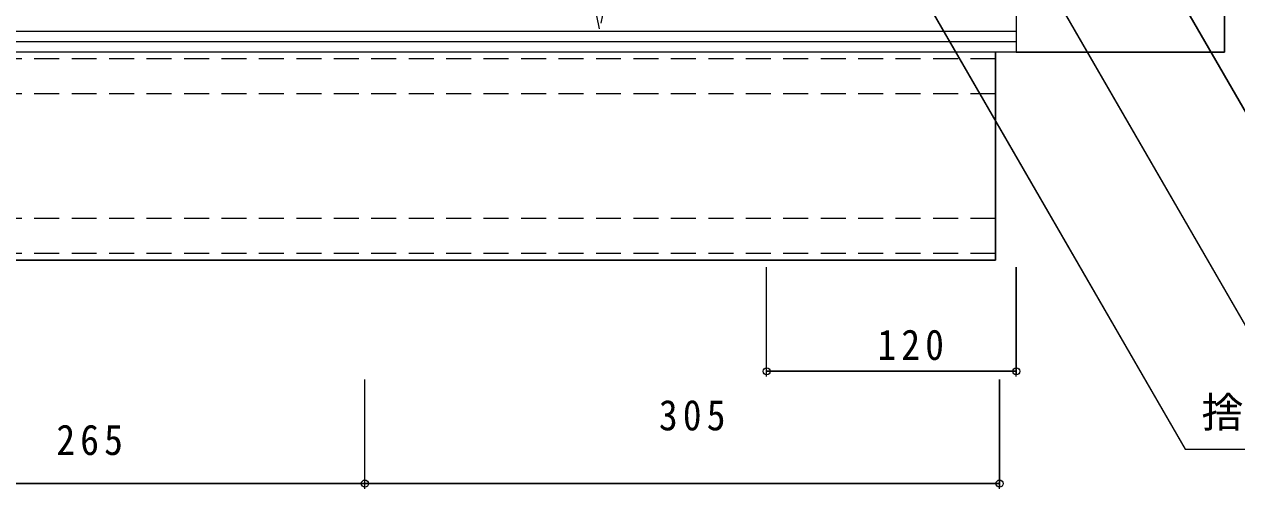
# Model space of a CAD drawing. Units: millimetres, scale not verified. Extents: x -687 to 696, y -330 to 339.
# Drawn here: x -188 to 395, y -330 to -106 of the extents above; entities that cross this region are included whole.
import ezdxf

# ---------------------------------------------------------------- set-up
doc = ezdxf.new("R2010")
doc.units = ezdxf.units.MM
doc.header["$LTSCALE"] = 10
doc.linetypes.add('DASHED1', pattern=[1.8, 1.2, -0.6])
doc.layers.add('0-0_LAYER001', color=4, linetype='Continuous', lineweight=18)
doc.layers.add('0-1_LAYER004', color=7, linetype='Continuous', lineweight=18)
doc.layers.add('0-2_ADD_LINE', color=7, linetype='Continuous')
doc.styles.add('ＭＳ ゴシック', font='')
doc.styles.get('ＭＳ ゴシック').set_extended_font_data('MS Gothic')

msp = doc.modelspace()

# ---------------------------------------------------------------- linework, layer by layer
at = {"layer": '0-0_LAYER001', "color": 2}
for p, q in [((389.21, 9.16), (389.21, -119.84)), ((243.33, -90.84), (370.36, -310.86)), ((289.21, -119.84), (-659.75, -119.84)), ((279.21, -119.84), (279.21, -219.84)), ((279.21, -219.84), (-659.75, -219.84)), ((169.21, -275.84), (169.21, -223.34)), ((289.21, -275.84), (289.21, -223.34)), ((169.21, -273.34), (289.21, -273.34)), ((-23.86, -329.84), (-23.86, -277.34)), ((281.14, -329.84), (281.14, -277.34)), ((370.36, -310.86), (691.6, -310.86)), ((-288.86, -327.34), (-23.86, -327.34)), ((-23.86, -327.34), (281.14, -327.34))]:
    msp.add_line(p, q, dxfattribs=at)
at = {"layer": '0-0_LAYER001', "color": 2, "linetype": 'DASHED1'}
for p, q in [((88.95, -108.71), (86, -94.45)), ((92, -94.2), (88.95, -108.71))]:
    msp.add_line(p, q, dxfattribs=at)
at = {"layer": '0-0_LAYER001', "color": 1}
for p, q in [((289.21, -109.84), (-659.75, -109.84)), ((289.21, -114.84), (-659.75, -114.84))]:
    msp.add_line(p, q, dxfattribs=at)
at = {"layer": '0-0_LAYER001', "color": 1, "linetype": 'DASHED1'}
for p, q in [((279.21, -123.04), (-659.75, -123.04)), ((279.21, -139.84), (-659.75, -139.84)), ((279.21, -199.84), (-659.75, -199.84)), ((279.21, -216.64), (-659.75, -216.64))]:
    msp.add_line(p, q, dxfattribs=at)
at = {"layer": '0-0_LAYER001', "color": 2}
for points in [[(254.14, -0.05), (401.11, -254.6), (482.27, -254.6)], [(289.21, -69.84), (289.21, -119.84), (389.21, -119.84)], [(356.92, -74.93), (420.96, -185.86), (659.75, -185.86)]]:
    msp.add_lwpolyline(points, dxfattribs=at)
for centre in [(169.21, -273.34), (289.21, -273.34), (-23.86, -327.34), (-23.86, -327.34), (281.14, -327.34)]:
    msp.add_circle(centre, 1.7, dxfattribs=at)
at = {"layer": '0-1_LAYER004'}
for p, q in [((389.21, -119.84), (389.21, 255.2)), ((254.14, -0.05), (401.11, -254.6)), ((169.21, -275.04), (169.21, -223.34)), ((289.21, -223.34), (289.21, -275.04)), ((289.21, -273.34), (169.21, -273.34)), ((-23.86, -329.84), (-23.86, -277.34)), ((281.14, -277.34), (281.14, -329.04)), ((370.36, -310.86), (693.29, -310.86)), ((281.14, -327.34), (-553.86, -327.34))]:
    msp.add_line(p, q, dxfattribs=at)
for points in [[(289.21, 211.51), (304.81, 211.51), (304.81, 190.71), (289.21, 190.71), (289.21, -119.84)], [(420.96, -185.86), (356.92, -74.93), (358.86, -82.17)], [(248.64, -96.14), (243.33, -90.84), (370.36, -310.86)], [(389.21, -119.84), (289.21, -119.84), (-659.75, -119.84)], [(-659.75, -219.84), (279.21, -219.84), (279.21, -119.84)]]:
    msp.add_lwpolyline(points, dxfattribs=at)

# ---------------------------------------------------------------- texts
at = {"layer": '0-2_ADD_LINE', "char_height": 14.66, "attachment_point": 7, "style": 'ＭＳ ゴシック'}
for s, insert in [('\\T1.28;\\W0.9;120', (222.46, -268.11)), ('\\T1.15;捨谷\u3000カラー鋼板0.35ｍｍ以上', (378.28, -301.98)), ('\\T1.28;\\W0.9;305', (117.46, -301.98)), ('\\T1.28;\\W0.9;265', (-172.16, -313.84))]:
    msp.add_mtext(s, dxfattribs=dict(at, insert=insert))

doc.saveas('drawing.dxf')
